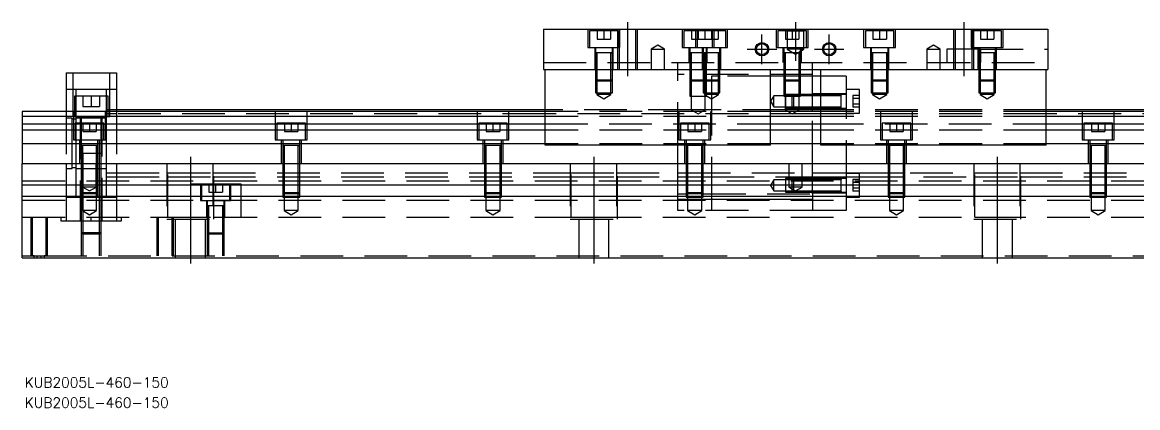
# Model space of a CAD drawing. Extents: x -20 to 681, y -277 to 102.
# Drawn here: x 0 to 331.8, y -277.4 to -162.8 of the extents above; entities that cross this region are included whole.
import ezdxf

# ---------------------------------------------------------------- set-up
doc = ezdxf.new("R2010")
doc.units = 0
doc.linetypes.add('CENTER', pattern=[50.8, 31.75, -6.35, 6.35, -6.35])
doc.linetypes.add('DASHED', pattern=[19.05, 12.7, -6.35])
doc.layers.get('0').update_dxf_attribs({"linetype": 'CONTINUOUS'})
doc.layers.add('CENTER', color=1, linetype='CENTER')
doc.styles.get("Standard").update_dxf_attribs({"font": 'txt.shx', "height": 3, "bigfont": 'bigfont.shx'})

# ---------------------------------------------------------------- blocks, each defined once
blk = doc.blocks.new('*U2')
at = {"color": 7, "linetype": 'CONTINUOUS'}
blk.add_text('KUB2005L-460-150', height=3, dxfattribs=at).set_placement((0.73, -277.39))
blk = doc.blocks.new('*U3')
at = {"color": 7, "linetype": 'CONTINUOUS'}
blk.add_text('KUB2005L-460-150', height=3, dxfattribs=at).set_placement((0.73, -271.38))

msp = doc.modelspace()

# ---------------------------------------------------------------- linework, layer by layer
at = {"color": 7, "linetype": 'CONTINUOUS'}
for p, q in [((155, -164.77), (155, -176.77)), ((155, -164.77), (305, -164.77)), ((305, -164.77), (305, -176.77)), ((13, -177.77), (13, -189.27)), ((13, -177.77), (28, -177.77)), ((28, -177.77), (28, -189.27)), ((155, -176.77), (305, -176.77)), ((155.5, -199.27), (155.5, -176.77)), ((222.5, -199.27), (222.5, -176.77)), ((235, -189.27), (235, -176.77)), ((237.5, -178.77), (235, -178.77)), ((237.5, -199.27), (237.5, -176.77)), ((304.5, -199.27), (304.5, -176.77)), ((155.5, -188.77), (28, -188.77)), ((403, -188.77), (304.5, -188.77)), ((155.5, -189.27), (0, -189.27)), ((0, -189.27), (0, -190.809608)), ((0, -190.809608), (0, -192.930392)), ((155.5, -190.809608), (0, -190.809608)), ((237.5, -189.27), (222.5, -189.27)), ((237.5, -190.809608), (222.5, -190.809608)), ((460, -189.27), (304.5, -189.27)), ((460, -190.809608), (304.5, -190.809608)), ((0, -192.930392), (155.5, -192.930392)), ((0, -192.930392), (0, -194.840532)), ((0, -194.840532), (0, -198.951934)), ((155.5, -194.840532), (0, -194.840532)), ((222.5, -192.930392), (237.5, -192.930392)), ((237.5, -194.840532), (222.5, -194.840532)), ((304.5, -192.930392), (460, -192.930392)), ((460, -194.840532), (304.5, -194.840532)), ((155.5, -198.951934), (0, -198.951934)), ((0, -198.951934), (0, -204.77)), ((237.5, -198.951934), (222.5, -198.951934)), ((460, -198.951934), (304.5, -198.951934)), ((17.9, -201.77), (17.499994, -201.77)), ((22.5, -201.77), (22.1, -201.77)), ((23.500006, -201.77), (22.5, -201.77)), ((222.5, -199.27), (155.5, -199.27)), ((304.5, -199.27), (237.5, -199.27)), ((0, -204.77), (460, -204.77)), ((0, -211.07), (0, -204.77)), ((0, -211.07), (460, -211.07)), ((0, -214.47), (0, -211.07)), ((243.6, -209.62), (243.6, -209.269994)), ((0, -232.77), (0, -214.47)), ((0, -214.47), (460, -214.47)), ((18, -214.47), (18, -214.77)), ((243.6, -213.270006), (243.6, -212.92)), ((0, -232.77), (460, -232.77))]:
    msp.add_line(p, q, dxfattribs=at)
at = {"color": 3, "linetype": 'DASHED'}
for p, q in [((168.25, -164.77), (168.25, -170.27)), ((177.25, -165.27), (168.75, -165.27)), ((168.75, -165.27), (168.75, -170.27)), ((171, -165.27), (171, -167.77)), ((173, -165.27), (173, -167.77)), ((175, -165.27), (175, -167.77)), ((177.000006, -164.77), (177.000006, -176.77)), ((177.25, -170.27), (177.25, -165.27)), ((177.5, -164.77), (177.5, -176.77)), ((177.75, -170.27), (177.75, -164.77)), ((182.5, -176.77), (182.5, -164.77)), ((182.999994, -176.77), (182.999994, -164.77)), ((196.25, -164.77), (196.25, -170.27)), ((200.75, -165.27), (196.75, -165.27)), ((196.75, -165.27), (196.75, -170.27)), ((199, -165.27), (199, -167.77)), ((200.25, -164.77), (200.25, -170.27)), ((209.25, -165.27), (200.75, -165.27)), ((200.75, -165.27), (200.75, -170.27)), ((201, -165.27), (201, -167.77)), ((203, -165.27), (203, -167.77)), ((205, -165.27), (205, -167.77)), ((205.25, -170.27), (205.25, -165.27)), ((205.75, -170.27), (205.75, -164.77)), ((207, -165.27), (207, -167.77)), ((209.25, -170.27), (209.25, -165.27)), ((209.75, -170.27), (209.75, -164.77)), ((224.25, -164.77), (224.25, -170.27)), ((233.25, -165.27), (224.75, -165.27)), ((224.75, -165.27), (224.75, -170.27)), ((227.5, -165.27), (227, -164.77)), ((227, -165.27), (227, -167.77)), ((227.5, -165.27), (227.5, -170.77)), ((227.5, -165.27), (232.5, -165.27)), ((229, -165.27), (229, -167.77)), ((231, -165.27), (231, -167.77)), ((232.5, -165.27), (233, -164.77)), ((232.5, -170.77), (232.5, -165.27)), ((233.25, -170.27), (233.25, -165.27)), ((233.75, -170.27), (233.75, -164.77)), ((250.25, -164.77), (250.25, -170.27)), ((259.25, -165.27), (250.75, -165.27)), ((250.75, -165.27), (250.75, -170.27)), ((253, -165.27), (253, -167.77)), ((255, -165.27), (255, -167.77)), ((257, -165.27), (257, -167.77)), ((259.25, -170.27), (259.25, -165.27)), ((259.75, -170.27), (259.75, -164.77)), ((277.000006, -164.77), (277.000006, -176.77)), ((277.5, -164.77), (277.5, -176.77)), ((282.25, -164.77), (282.25, -170.27)), ((282.5, -176.77), (282.5, -164.77)), ((291.25, -165.27), (282.75, -165.27)), ((282.75, -165.27), (282.75, -170.27)), ((282.999994, -176.77), (282.999994, -164.77)), ((285, -165.27), (285, -167.77)), ((287, -165.27), (287, -167.77)), ((289, -165.27), (289, -167.77)), ((291.25, -170.27), (291.25, -165.27)), ((291.75, -170.27), (291.75, -164.77)), ((171, -167.77), (173, -167.77)), ((173, -167.77), (175, -167.77)), ((199, -167.77), (201, -167.77)), ((201, -167.77), (203, -167.77)), ((203, -167.77), (205, -167.77)), ((205, -167.77), (207, -167.77)), ((227, -167.77), (229, -167.77)), ((229, -167.77), (231, -167.77)), ((253, -167.77), (255, -167.77)), ((255, -167.77), (257, -167.77)), ((285, -167.77), (287, -167.77)), ((287, -167.77), (289, -167.77)), ((168.25, -170.27), (177.75, -170.27)), ((170.25, -170.27), (170.25, -176.77)), ((170.5, -170.27), (170.5, -171.87)), ((170.5, -171.865), (170.5, -171.87)), ((170.5, -171.87), (170.757448, -171.87)), ((170.757468, -171.87), (170.5, -171.87)), ((170.5, -171.87), (170.5, -176.76998)), ((170.5, -171.87), (170.5, -171.875)), ((175.242552, -171.87), (170.757468, -171.87)), ((170.9, -171.87), (170.9, -176.76998)), ((175.1, -176.76998), (175.1, -171.87)), ((175.5, -171.87), (175.242552, -171.87)), ((175.242602, -171.87), (175.5, -171.87)), ((175.5, -171.87), (175.5, -170.27)), ((175.5, -171.87), (175.5, -171.865)), ((175.5, -176.76998), (175.5, -171.87)), ((175.5, -171.875), (175.5, -171.87)), ((175.75, -176.77), (175.75, -170.27)), ((189, -169.6153), (187, -170.77)), ((187, -170.77), (189, -170.77)), ((187, -170.77), (187, -176.77)), ((191, -170.77), (189, -169.6153)), ((189, -170.77), (191, -170.77)), ((191, -176.77), (191, -170.77)), ((196.25, -170.27), (200.25, -170.27)), ((198.25, -170.27), (198.25, -174.77)), ((198.5, -170.27), (198.5, -171.87)), ((198.5, -171.865), (198.5, -171.87)), ((198.5, -171.87), (198.757448, -171.87)), ((198.757468, -171.87), (198.5, -171.87)), ((198.5, -171.87), (198.5, -171.875)), ((198.5, -171.87), (198.5, -174.76998)), ((202.300194, -171.87), (198.757468, -171.87)), ((198.9, -171.87), (198.9, -174.76998)), ((200.25, -170.27), (209.75, -170.27)), ((202.25, -170.27), (202.25, -176.77)), ((202.5, -170.27), (202.5, -171.87)), ((202.5, -171.865), (202.5, -171.87)), ((202.757468, -171.87), (202.5, -171.87)), ((202.5, -171.87), (202.5, -171.875)), ((202.5, -171.87), (202.5, -176.76998)), ((207.242552, -171.87), (202.757468, -171.87)), ((202.9, -171.87), (202.9, -176.76998)), ((203.1, -174.76998), (203.1, -171.87)), ((203.5, -171.87), (203.5, -170.27)), ((203.5, -171.87), (203.5, -171.865)), ((203.5, -171.875), (203.5, -171.87)), ((203.5, -174.76998), (203.5, -171.87)), ((203.75, -174.77), (203.75, -170.27)), ((207.1, -176.76998), (207.1, -171.87)), ((207.5, -171.87), (207.242552, -171.87)), ((207.5, -171.87), (207.5, -170.27)), ((207.5, -171.87), (207.5, -171.865)), ((207.5, -171.875), (207.5, -171.87)), ((207.5, -176.76998), (207.5, -171.87)), ((207.75, -176.77), (207.75, -170.27)), ((224.25, -170.27), (233.75, -170.27)), ((226.25, -170.27), (226.25, -174.77)), ((226.5, -170.27), (226.5, -171.87)), ((226.5, -171.865), (226.5, -171.87)), ((226.757468, -171.87), (226.5, -171.87)), ((226.5, -171.87), (226.5, -171.875)), ((226.5, -171.87), (226.5, -174.76998)), ((231.242552, -171.87), (226.757468, -171.87)), ((226.9, -171.87), (226.9, -174.76998)), ((232.5, -170.77), (227.5, -170.77)), ((227.5, -170.77), (230, -172.213376)), ((230, -172.213376), (232.5, -170.77)), ((231.1, -174.76998), (231.1, -171.87)), ((231.5, -171.87), (231.242552, -171.87)), ((231.5, -171.87), (231.5, -170.27)), ((231.5, -171.87), (231.5, -171.865)), ((231.5, -171.875), (231.5, -171.87)), ((231.5, -174.76998), (231.5, -171.87)), ((231.75, -174.77), (231.75, -170.27)), ((250.25, -170.27), (259.75, -170.27)), ((252.25, -170.27), (252.25, -176.77)), ((252.5, -170.27), (252.5, -171.87)), ((252.5, -171.865), (252.5, -171.87)), ((252.5, -171.87), (252.757448, -171.87)), ((252.757468, -171.87), (252.5, -171.87)), ((252.5, -171.87), (252.5, -171.875)), ((252.5, -171.87), (252.5, -176.76998)), ((257.242552, -171.87), (252.757468, -171.87)), ((252.9, -171.87), (252.9, -176.76998)), ((257.1, -176.76998), (257.1, -171.87)), ((257.5, -171.87), (257.242552, -171.87)), ((257.242602, -171.87), (257.5, -171.87)), ((257.5, -171.87), (257.5, -170.27)), ((257.5, -171.87), (257.5, -171.865)), ((257.5, -171.875), (257.5, -171.87)), ((257.5, -176.76998), (257.5, -171.87)), ((257.75, -176.77), (257.75, -170.27)), ((271, -169.6153), (269, -170.77)), ((269, -170.77), (271, -170.77)), ((269, -170.77), (269, -176.77)), ((273, -170.77), (271, -169.6153)), ((271, -170.77), (273, -170.77)), ((273, -176.77), (273, -170.77)), ((275, -170.77), (275, -174.77)), ((285, -170.77), (275, -170.77)), ((282.25, -170.27), (291.75, -170.27)), ((284.25, -170.27), (284.25, -176.77)), ((284.5, -170.27), (284.5, -171.87)), ((284.5, -171.865), (284.5, -171.87)), ((284.5, -171.87), (284.757448, -171.87)), ((284.757468, -171.87), (284.5, -171.87)), ((284.5, -171.87), (284.5, -171.875)), ((284.5, -171.87), (284.5, -176.76998)), ((289.242552, -171.87), (284.757468, -171.87)), ((284.9, -171.87), (284.9, -176.76998)), ((285, -170.77), (305, -170.77)), ((285, -174.77), (285, -170.77)), ((285, -170.77), (285, -171.87)), ((285, -171.87), (285, -174.77)), ((289.1, -176.76998), (289.1, -171.87)), ((289.5, -171.87), (289.242552, -171.87)), ((289.242602, -171.87), (289.5, -171.87)), ((289.5, -171.87), (289.5, -170.27)), ((289.5, -171.87), (289.5, -171.865)), ((289.5, -171.875), (289.5, -171.87)), ((289.5, -176.76998), (289.5, -171.87)), ((289.75, -176.77), (289.75, -170.27)), ((155, -174.77), (305, -174.77)), ((195, -176.77), (195, -174.77)), ((198.5, -174.77), (198.5, -176.77)), ((198.500006, -174.77), (198.500006, -176.77)), ((198.9, -174.77), (198.9, -176.77)), ((203.1, -176.77), (203.1, -174.77)), ((203.499994, -176.77), (203.499994, -174.77)), ((203.5, -176.77), (203.5, -174.77)), ((226.5, -174.77), (226.5, -176.77)), ((226.500006, -174.77), (226.500006, -176.77)), ((226.9, -174.77), (226.9, -176.77)), ((231.1, -176.77), (231.1, -174.77)), ((231.499994, -176.77), (231.499994, -174.77)), ((231.5, -176.77), (231.5, -174.77)), ((235, -176.77), (235, -174.77)), ((15, -177.77), (15, -190.77)), ((26, -190.77), (26, -177.77)), ((170.5, -176.77), (170.5, -179.87)), ((170.500006, -176.77), (170.500006, -179.870006)), ((170.9, -176.77), (170.9, -180.27)), ((175.1, -180.27), (175.1, -176.77)), ((175.499994, -179.870006), (175.499994, -176.77)), ((175.5, -179.87), (175.5, -176.77)), ((195, -199.27), (195, -176.77)), ((235, -178.27), (195, -178.27)), ((198.5, -176.77), (198.5, -179.87)), ((198.500006, -176.77), (198.500006, -179.870006)), ((198.9, -176.77), (198.9, -180.27)), ((202.5, -176.77), (202.5, -179.87)), ((202.500006, -176.77), (202.500006, -179.870006)), ((202.9, -176.77), (202.9, -180.27)), ((203.1, -180.27), (203.1, -176.77)), ((203.499994, -179.870006), (203.499994, -176.77)), ((203.5, -179.87), (203.5, -176.77)), ((205, -178.77), (205, -180.27)), ((207.1, -178.77), (205, -178.77)), ((207.1, -180.27), (207.1, -176.77)), ((207.5, -178.77), (207.1, -178.77)), ((207.499994, -179.870006), (207.499994, -176.77)), ((207.5, -179.87), (207.5, -176.77)), ((222.5, -178.77), (207.5, -178.77)), ((226.5, -178.77), (222.5, -178.77)), ((226.5, -176.77), (226.5, -179.87)), ((226.9, -178.77), (226.5, -178.77)), ((226.500006, -176.77), (226.500006, -179.870006)), ((226.9, -176.77), (226.9, -180.27)), ((231.1, -178.77), (226.9, -178.77)), ((231.1, -180.27), (231.1, -176.77)), ((231.5, -178.77), (231.1, -178.77)), ((231.499994, -179.870006), (231.499994, -176.77)), ((231.5, -179.87), (231.5, -176.77)), ((235, -178.77), (231.5, -178.77)), ((245, -178.77), (237.5, -178.77)), ((245, -178.77), (245, -199.27)), ((252.5, -176.77), (252.5, -179.87)), ((252.500006, -176.77), (252.500006, -179.870006)), ((252.9, -176.77), (252.9, -180.27)), ((257.1, -180.27), (257.1, -176.77)), ((257.499994, -179.870006), (257.499994, -176.77)), ((257.5, -179.87), (257.5, -176.77)), ((284.5, -176.77), (284.5, -179.87)), ((284.500006, -176.77), (284.500006, -179.870006)), ((284.9, -176.77), (284.9, -180.27)), ((289.1, -180.27), (289.1, -176.77)), ((289.499994, -179.870006), (289.499994, -176.77)), ((289.5, -179.87), (289.5, -176.77)), ((170.5, -179.87), (175.5, -179.87)), ((170.5, -179.87), (170.9, -180.27)), ((170.500006, -179.87002), (170.500006, -183.77)), ((175.1, -180.27), (170.9, -180.27)), ((170.9, -180.27002), (170.9, -183.77)), ((175.1, -180.27), (175.5, -179.87)), ((175.1, -183.77), (175.1, -180.27002)), ((175.499994, -183.77), (175.499994, -179.87002)), ((198.5, -179.87), (202.5, -179.87)), ((198.5, -179.87), (198.9, -180.27)), ((198.500006, -179.87002), (198.500006, -184.77)), ((202.500006, -180.27), (198.9, -180.27)), ((198.9, -180.27002), (198.9, -184.77)), ((202.5, -179.87), (207.5, -179.87)), ((202.5, -179.87), (202.9, -180.27)), ((202.500006, -179.87002), (202.500006, -183.77)), ((202.9, -180.27), (202.500006, -180.27)), ((207.1, -180.27), (202.9, -180.27)), ((202.9, -180.27002), (202.9, -183.77)), ((203.1, -180.27), (203.5, -179.87)), ((203.1, -184.77), (203.1, -180.27002)), ((203.499994, -180.27), (203.499994, -179.87002)), ((203.499994, -183.77), (203.499994, -180.27)), ((205, -180.27), (205, -183.77)), ((207.1, -180.27), (207.5, -179.87)), ((207.1, -183.77), (207.1, -180.27002)), ((207.499994, -183.77), (207.499994, -179.87002)), ((226.5, -179.87), (231.5, -179.87)), ((226.5, -179.87), (226.9, -180.27)), ((226.500006, -179.87002), (226.500006, -184.77)), ((231.1, -180.27), (226.9, -180.27)), ((226.9, -180.27002), (226.9, -184.77)), ((231.1, -180.27), (231.5, -179.87)), ((231.1, -184.77), (231.1, -180.27002)), ((231.499994, -184.77), (231.499994, -179.87002)), ((252.5, -179.87), (257.5, -179.87)), ((252.5, -179.87), (252.9, -180.27)), ((252.500006, -179.87002), (252.500006, -183.77)), ((257.1, -180.27), (252.9, -180.27)), ((252.9, -180.27002), (252.9, -183.77)), ((257.1, -180.27), (257.5, -179.87)), ((257.1, -183.77), (257.1, -180.27002)), ((257.499994, -183.77), (257.499994, -179.87002)), ((284.5, -179.87), (289.5, -179.87)), ((284.5, -179.87), (284.9, -180.27)), ((284.500006, -179.87002), (284.500006, -183.77)), ((289.1, -180.27), (284.9, -180.27)), ((284.9, -180.27002), (284.9, -183.77)), ((289.1, -180.27), (289.5, -179.87)), ((289.1, -183.77), (289.1, -180.27002)), ((289.499994, -183.77), (289.499994, -179.87002)), ((16, -182.77), (13, -182.77)), ((25.5, -184.77), (15.5, -184.77)), ((15.5, -184.77), (15.5, -189.27)), ((16, -184.77), (16, -182.77)), ((25, -182.77), (16, -182.77)), ((16, -189.27), (16, -184.77)), ((18, -184.77), (18, -187.77)), ((20.5, -184.77), (20.5, -187.77)), ((23, -184.77), (23, -187.77)), ((25, -184.77), (25, -182.77)), ((28, -182.77), (25, -182.77)), ((25, -189.27), (25, -184.77)), ((25.5, -189.27), (25.5, -184.77)), ((170.500006, -183.77), (175.499994, -183.77)), ((170.9, -183.77), (170.9, -184.27)), ((175.1, -184.27), (170.9, -184.27)), ((170.9, -184.27), (173, -185.482436)), ((173, -185.482436), (175.1, -184.27)), ((175.1, -184.27), (175.1, -183.77)), ((198.500006, -184.77), (203.499994, -184.77)), ((198.9, -184.77), (198.9, -188.77)), ((202.500006, -183.77), (207.499994, -183.77)), ((202.9, -183.77), (202.9, -184.27)), ((207.1, -184.27), (202.9, -184.27)), ((202.9, -184.27), (205, -185.482436)), ((203.1, -188.77), (203.1, -184.77)), ((203.499994, -184.77), (203.499994, -183.77)), ((205, -183.77), (205, -214.47)), ((205, -185.482436), (207.1, -184.27)), ((207.1, -184.27), (207.1, -183.77)), ((223.5, -184.62), (222.547372, -186.27)), ((223.5, -187.92), (223.5, -184.62)), ((227, -184.62), (223.5, -184.62)), ((226.500006, -184.77), (231.499994, -184.77)), ((226.9, -184.77), (226.9, -188.77)), ((227, -184.270006), (227, -188.269994)), ((229.34998, -184.270006), (227, -184.270006)), ((228.99998, -184.62), (227, -184.62)), ((229.35, -184.27), (229, -184.62)), ((229, -187.92), (229, -184.62)), ((235, -184.62), (229, -184.62)), ((229.35, -184.27), (229.35, -188.27)), ((235, -184.27), (229.35, -184.27)), ((235, -184.270006), (229.35, -184.270006)), ((231.1, -188.77), (231.1, -184.77)), ((245, -184.02), (235, -184.02)), ((237.5, -184.27), (235.00002, -184.27)), ((237.5, -184.62), (235.00002, -184.62)), ((243.605, -184.27), (237.5, -184.27)), ((243.6, -184.62), (237.5, -184.62)), ((245, -184.27), (243.595, -184.27)), ((243.6, -184.27), (243.6, -184.486668)), ((243.6, -188.27), (243.6, -184.27)), ((249, -182.77), (245, -182.77)), ((247, -184.53795), (247, -185.403974)), ((249, -184.53795), (247, -184.53795)), ((249, -185.403974), (247, -185.403974)), ((247, -185.403974), (247, -187.136026)), ((249, -189.77), (249, -182.77)), ((252.500006, -183.77), (257.499994, -183.77)), ((252.9, -183.77), (252.9, -184.27)), ((257.1, -184.27), (252.9, -184.27)), ((252.9, -184.27), (255, -185.482436)), ((255, -185.482436), (257.1, -184.27)), ((257.1, -184.27), (257.1, -183.77)), ((284.500006, -183.77), (289.499994, -183.77)), ((284.9, -183.77), (284.9, -184.27)), ((289.1, -184.27), (284.9, -184.27)), ((284.9, -184.27), (287, -185.482436)), ((287, -185.482436), (289.1, -184.27)), ((289.1, -184.27), (289.1, -183.77)), ((18, -187.77), (20.5, -187.77)), ((20.5, -187.77), (23, -187.77)), ((25.5, -188.77), (25, -188.77)), ((28, -188.77), (25.5, -188.77)), ((198.9, -188.77), (155.5, -188.77)), ((203.1, -188.77), (198.9, -188.77)), ((198.9, -188.77), (201, -189.982436)), ((201, -189.982436), (203.1, -188.77)), ((204.99998, -188.77), (203.1, -188.77)), ((226.9, -188.77), (205, -188.77)), ((226.9, -188.770002), (205, -188.770006)), ((222.547372, -186.27), (223.5, -187.92)), ((223.5, -187.92), (227, -187.92)), ((231.1, -188.77), (226.9, -188.77)), ((226.9, -188.77), (229, -189.982436)), ((227, -187.92), (228.99998, -187.92)), ((227, -188.269994), (229.34998, -188.269994)), ((229, -187.92), (235, -187.92)), ((229, -187.92), (229.35, -188.27)), ((229, -189.982436), (231.1, -188.77)), ((229.35, -188.269994), (235, -188.269994)), ((229.35, -188.27), (235, -188.27)), ((235, -188.77), (231.1, -188.77)), ((235, -188.770006), (231.1, -188.770002)), ((235, -188.52), (245, -188.52)), ((237.5, -188.77), (235, -188.77)), ((237.5, -188.770006), (235, -188.770006)), ((235.00002, -187.92), (237.5, -187.92)), ((235.00002, -188.27), (237.5, -188.27)), ((237.5, -187.92), (243.6, -187.92)), ((237.5, -188.27), (243.605, -188.27)), ((245, -188.77), (237.5, -188.77)), ((245, -188.770006), (237.5, -188.770006)), ((243.595, -188.27), (245, -188.27)), ((304.5, -188.77), (245.00002, -188.77)), ((247, -187.136026), (247, -188.00205)), ((249, -187.136026), (247, -187.136026)), ((249, -188.00205), (247, -188.00205)), ((13, -189.27), (13, -204.77)), ((14.85, -191.27), (13, -191.27)), ((14.85, -198.77), (14.85, -191.27)), ((16, -191.62), (14.85, -191.62)), ((15, -190.77), (26, -190.77)), ((15.25, -189.27), (15.25, -197.77)), ((15.5, -189.27), (15.5, -190.77)), ((16, -190.809608), (16, -189.27)), ((16, -192.77), (16, -190.809608)), ((17.5, -191.27), (16, -191.27)), ((17.25, -190.77), (17.25, -221.77)), ((17.5, -190.77), (17.5, -192.77)), ((23.5, -191.27), (17.5, -191.27)), ((23.5, -192.77), (23.5, -190.77)), ((25, -191.27), (23.5, -191.27)), ((23.75, -221.77), (23.75, -190.77)), ((24.75, -197.77), (24.75, -189.27)), ((25, -190.809608), (25, -189.27)), ((25.5, -190.02), (25, -190.02)), ((25, -198.77), (25, -190.809608)), ((25.5, -190.77), (25.5, -189.27)), ((28, -190.02), (25.5, -190.02)), ((28, -189.27), (28, -204.77)), ((155.5, -190.02), (28, -190.02)), ((75.25, -189.27), (75.25, -197.77)), ((84.75, -197.77), (84.75, -189.27)), ((135.25, -189.27), (135.25, -197.77)), ((144.75, -197.77), (144.75, -189.27)), ((222.5, -189.27), (155.5, -189.27)), ((235, -190.02), (155.5, -190.02)), ((222.5, -190.809608), (155.5, -190.809608)), ((195.25, -189.27), (195.25, -197.77)), ((204.75, -197.77), (204.75, -189.27)), ((235, -204.77), (235, -189.27)), ((237.5, -190.02), (235, -190.02)), ((304.5, -189.27), (237.5, -189.27)), ((304.5, -190.02), (237.5, -190.02)), ((304.5, -190.809608), (237.5, -190.809608)), ((245, -189.77), (249, -189.77)), ((255.25, -189.27), (255.25, -197.77)), ((264.75, -197.77), (264.75, -189.27)), ((403, -190.02), (304.5, -190.02)), ((315.25, -189.27), (315.25, -197.77)), ((324.75, -197.77), (324.75, -189.27)), ((24.25, -192.77), (15.75, -192.77)), ((15.75, -192.77), (15.75, -197.77)), ((16, -197.77), (16, -192.77)), ((17.5, -192.77), (17.5, -197.77)), ((18, -192.77), (18, -195.27)), ((18, -195.27), (20, -195.27)), ((20, -192.77), (20, -195.27)), ((20, -195.27), (22, -195.27)), ((22, -192.77), (22, -195.27)), ((23.5, -197.77), (23.5, -192.77)), ((24.25, -197.77), (24.25, -192.77)), ((84.25, -192.77), (75.75, -192.77)), ((75.75, -192.77), (75.75, -197.77)), ((78, -192.77), (78, -195.27)), ((78, -195.27), (80, -195.27)), ((80, -192.77), (80, -195.27)), ((80, -195.27), (82, -195.27)), ((82, -192.77), (82, -195.27)), ((84.25, -197.77), (84.25, -192.77)), ((144.25, -192.77), (135.75, -192.77)), ((135.75, -192.77), (135.75, -197.77)), ((138, -192.77), (138, -195.27)), ((138, -195.27), (140, -195.27)), ((140, -192.77), (140, -195.27)), ((140, -195.27), (142, -195.27)), ((142, -192.77), (142, -195.27)), ((144.25, -197.77), (144.25, -192.77)), ((155.5, -192.930392), (222.5, -192.930392)), ((222.5, -194.840532), (155.5, -194.840532)), ((204.25, -192.77), (195.75, -192.77)), ((195.75, -192.77), (195.75, -197.77)), ((198, -192.77), (198, -195.27)), ((198, -195.27), (200, -195.27)), ((200, -192.77), (200, -195.27)), ((200, -195.27), (202, -195.27)), ((202, -192.77), (202, -195.27)), ((204.25, -197.77), (204.25, -192.77)), ((237.5, -192.930392), (304.5, -192.930392)), ((304.5, -194.840532), (237.5, -194.840532)), ((264.25, -192.77), (255.75, -192.77)), ((255.75, -192.77), (255.75, -197.77)), ((258, -192.77), (258, -195.27)), ((258, -195.27), (260, -195.27)), ((260, -192.77), (260, -195.27)), ((260, -195.27), (262, -195.27)), ((262, -192.77), (262, -195.27)), ((264.25, -197.77), (264.25, -192.77)), ((324.25, -192.77), (315.75, -192.77)), ((315.75, -192.77), (315.75, -197.77)), ((318, -192.77), (318, -195.27)), ((318, -195.27), (320, -195.27)), ((320, -192.77), (320, -195.27)), ((320, -195.27), (322, -195.27)), ((322, -192.77), (322, -195.27)), ((324.25, -197.77), (324.25, -192.77)), ((14.85, -204.77), (14.85, -198.77)), ((15.25, -197.77), (24.75, -197.77)), ((16, -198.77), (16, -197.77)), ((16, -204.77), (16, -198.77)), ((17, -197.77), (17, -204.77)), ((17.5, -197.77), (17.5, -199.37)), ((22.5, -199.37), (22.5, -197.77)), ((23, -204.77), (23, -197.77)), ((23.5, -201.77), (23.5, -197.77)), ((25, -204.77), (25, -198.77)), ((75.25, -197.77), (84.75, -197.77)), ((77, -197.77), (77, -204.77)), ((77.5, -197.77), (77.5, -199.37)), ((82.5, -199.37), (82.5, -197.77)), ((83, -204.77), (83, -197.77)), ((135.25, -197.77), (144.75, -197.77)), ((137, -197.77), (137, -204.77)), ((137.5, -197.77), (137.5, -199.37)), ((142.5, -199.37), (142.5, -197.77)), ((143, -204.77), (143, -197.77)), ((222.5, -198.951934), (155.5, -198.951934)), ((195.25, -197.77), (204.75, -197.77)), ((197, -197.77), (197, -204.77)), ((197.5, -197.77), (197.5, -199.37)), ((202.5, -199.37), (202.5, -197.77)), ((203, -204.77), (203, -197.77)), ((304.5, -198.951934), (237.5, -198.951934)), ((255.25, -197.77), (264.75, -197.77)), ((257, -197.77), (257, -204.77)), ((257.5, -197.77), (257.5, -199.37)), ((262.5, -199.37), (262.5, -197.77)), ((263, -204.77), (263, -197.77)), ((315.25, -197.77), (324.75, -197.77)), ((317, -197.77), (317, -204.77)), ((317.5, -197.77), (317.5, -199.37)), ((322.5, -199.37), (322.5, -197.77)), ((323, -204.77), (323, -197.77)), ((17.5, -199.365), (17.5, -199.37)), ((17.757468, -199.37), (17.5, -199.37)), ((17.5, -199.37), (17.5, -199.375)), ((17.5, -199.37), (17.5, -204.76998)), ((17.849602, -201.77), (17.5, -201.77)), ((22.242552, -199.37), (17.757468, -199.37)), ((17.899998, -201.77), (17.849602, -201.77)), ((22.10048, -201.77), (17.899998, -201.77)), ((17.9, -199.37), (17.9, -204.76998)), ((18, -201.77), (18, -204.76998)), ((22.1, -204.76998), (22.1, -199.37)), ((22.500272, -201.77), (22.10048, -201.77)), ((22.5, -199.37), (22.242552, -199.37)), ((22.5, -199.37), (22.5, -199.365)), ((22.5, -199.375), (22.5, -199.37)), ((22.5, -204.76998), (22.5, -199.37)), ((23.15035, -201.77), (22.500272, -201.77)), ((23.5, -201.77), (23.15035, -201.77)), ((23.5, -201.77), (23.5, -201.765)), ((23.5, -204.77), (23.5, -201.77)), ((23.5, -201.775), (23.5, -201.77)), ((77.5, -199.365), (77.5, -199.37)), ((77.5, -199.37), (77.757448, -199.37)), ((77.757468, -199.37), (77.5, -199.37)), ((77.5, -199.37), (77.5, -199.375)), ((77.5, -199.37), (77.5, -204.76998)), ((82.242552, -199.37), (77.757468, -199.37)), ((77.9, -199.37), (77.9, -204.76998)), ((82.1, -204.76998), (82.1, -199.37)), ((82.5, -199.37), (82.242552, -199.37)), ((82.242602, -199.37), (82.5, -199.37)), ((82.5, -199.37), (82.5, -199.365)), ((82.5, -199.375), (82.5, -199.37)), ((82.5, -204.76998), (82.5, -199.37)), ((137.5, -199.365), (137.5, -199.37)), ((137.5, -199.37), (137.757448, -199.37)), ((137.757468, -199.37), (137.5, -199.37)), ((137.5, -199.37), (137.5, -199.375)), ((137.5, -199.37), (137.5, -204.76998)), ((142.242552, -199.37), (137.757468, -199.37)), ((137.9, -199.37), (137.9, -204.76998)), ((142.1, -204.76998), (142.1, -199.37)), ((142.5, -199.37), (142.242552, -199.37)), ((142.242602, -199.37), (142.5, -199.37)), ((142.5, -199.37), (142.5, -199.365)), ((142.5, -199.375), (142.5, -199.37)), ((142.5, -204.76998), (142.5, -199.37)), ((195, -204.77), (195, -199.27)), ((197.5, -199.365), (197.5, -199.37)), ((197.5, -199.37), (197.757448, -199.37)), ((197.757468, -199.37), (197.5, -199.37)), ((197.5, -199.37), (197.5, -199.375)), ((197.5, -199.37), (197.5, -204.76998)), ((202.242552, -199.37), (197.757468, -199.37)), ((197.9, -199.37), (197.9, -204.76998)), ((202.1, -204.76998), (202.1, -199.37)), ((202.5, -199.37), (202.242552, -199.37)), ((202.242602, -199.37), (202.5, -199.37)), ((202.5, -199.37), (202.5, -199.365)), ((202.5, -199.375), (202.5, -199.37)), ((202.5, -204.76998), (202.5, -199.37)), ((245, -199.27), (245, -204.77)), ((257.5, -199.365), (257.5, -199.37)), ((257.5, -199.37), (257.757448, -199.37)), ((257.757468, -199.37), (257.5, -199.37)), ((257.5, -199.37), (257.5, -199.375)), ((257.5, -199.37), (257.5, -204.76998)), ((262.242552, -199.37), (257.757468, -199.37)), ((257.9, -199.37), (257.9, -204.76998)), ((262.1, -204.76998), (262.1, -199.37)), ((262.5, -199.37), (262.242552, -199.37)), ((262.242602, -199.37), (262.5, -199.37)), ((262.5, -199.37), (262.5, -199.365)), ((262.5, -199.375), (262.5, -199.37)), ((262.5, -204.76998), (262.5, -199.37)), ((317.5, -199.365), (317.5, -199.37)), ((317.5, -199.37), (317.757448, -199.37)), ((317.757468, -199.37), (317.5, -199.37)), ((317.5, -199.37), (317.5, -199.375)), ((317.5, -199.37), (317.5, -204.76998)), ((322.242552, -199.37), (317.757468, -199.37)), ((317.9, -199.37), (317.9, -204.76998)), ((322.1, -204.76998), (322.1, -199.37)), ((322.5, -199.37), (322.242552, -199.37)), ((322.242602, -199.37), (322.5, -199.37)), ((322.5, -199.37), (322.5, -199.365)), ((322.5, -199.375), (322.5, -199.37)), ((322.5, -204.76998), (322.5, -199.37)), ((13, -204.77), (13, -211.07)), ((14.85, -206.27), (14.85, -204.77)), ((16, -211.07), (16, -204.77)), ((17.5, -204.77), (17.5, -211.07)), ((17.500006, -204.77), (17.500006, -211.07)), ((17.9, -204.77), (17.9, -211.07)), ((18, -204.77), (18, -211.77)), ((22, -211.77), (22, -204.77)), ((22.1, -211.07), (22.1, -204.77)), ((22.499994, -211.07), (22.499994, -204.77)), ((22.5, -211.07), (22.5, -204.77)), ((23, -211.07), (23, -204.77002)), ((23.5, -211.07), (23.5, -204.77)), ((25, -211.07), (25, -204.77)), ((28, -204.77), (28, -211.07)), ((43, -204.77), (43, -221.27)), ((43.291796, -220.77), (43.291796, -204.77)), ((56.708204, -204.77), (56.708204, -220.77)), ((57, -221.27), (57, -204.77)), ((77.5, -204.77), (77.5, -211.07)), ((77.500006, -204.77), (77.500006, -211.07)), ((77.9, -204.77), (77.9, -211.07)), ((82.1, -211.07), (82.1, -204.77)), ((82.499994, -211.07), (82.499994, -204.77)), ((82.5, -211.07), (82.5, -204.77)), ((137.5, -204.77), (137.5, -211.07)), ((137.500006, -204.77), (137.500006, -211.07)), ((137.9, -204.77), (137.9, -211.07)), ((142.1, -211.07), (142.1, -204.77)), ((142.499994, -211.07), (142.499994, -204.77)), ((142.5, -211.07), (142.5, -204.77)), ((163, -204.77), (163, -221.27)), ((163.291796, -220.77), (163.291796, -204.77)), ((176.708204, -204.77), (176.708204, -220.77)), ((177, -221.27), (177, -204.77)), ((195, -211.07), (195, -204.77)), ((197.5, -204.77), (197.5, -211.07)), ((197.500006, -204.77), (197.500006, -211.07)), ((197.9, -204.77), (197.9, -211.07)), ((202.1, -211.07), (202.1, -204.77)), ((202.499994, -211.07), (202.499994, -204.77)), ((202.5, -211.07), (202.5, -204.77)), ((228, -204.77), (228, -211.77)), ((232, -211.77), (232, -204.77)), ((235, -211.07), (235, -204.77)), ((245, -204.77), (245, -211.07)), ((257.5, -204.77), (257.5, -211.07)), ((257.500006, -204.77), (257.500006, -211.07)), ((257.9, -204.77), (257.9, -211.07)), ((262.1, -211.07), (262.1, -204.77)), ((262.499994, -211.07), (262.499994, -204.77)), ((262.5, -211.07), (262.5, -204.77)), ((283, -204.77), (283, -221.27)), ((283.291796, -220.77), (283.291796, -204.77)), ((296.708204, -204.77), (296.708204, -220.77)), ((297, -221.27), (297, -204.77)), ((317.5, -204.77), (317.5, -211.07)), ((317.500006, -204.77), (317.500006, -211.07)), ((317.9, -204.77), (317.9, -211.07)), ((322.1, -211.07), (322.1, -204.77)), ((322.499994, -211.07), (322.499994, -204.77)), ((322.5, -211.07), (322.5, -204.77)), ((13, -206.27), (14.85, -206.27)), ((14.85, -205.92), (16, -205.92)), ((16, -206.27), (17.5, -206.27)), ((17.5, -206.27), (17.9, -206.27)), ((17.9, -206.27), (18, -206.27)), ((18, -206.27), (22.1, -206.27)), ((22.1, -206.27), (22.5, -206.27)), ((22.5, -206.27), (23, -206.27)), ((23, -206.27), (23.5, -206.27)), ((23.5, -206.27), (25, -206.27)), ((25, -207.52), (28, -207.52)), ((25, -208.77), (28, -208.77)), ((28, -207.52), (43.291796, -207.52)), ((28, -208.77), (43.291796, -208.77)), ((43.291796, -207.52), (56.708204, -207.52)), ((43.291796, -208.77), (56.708204, -208.77)), ((56.708204, -207.52), (163.291796, -207.52)), ((56.708204, -208.77), (163.291796, -208.77)), ((77.5, -207.52), (77.9, -207.52)), ((77.5, -208.77), (77.9, -208.77)), ((77.9, -207.52), (82.1, -207.52)), ((77.9, -208.77), (82.1, -208.77)), ((82.1, -207.52), (82.5, -207.52)), ((82.1, -208.77), (82.5, -208.77)), ((137.5, -207.52), (137.9, -207.52)), ((137.5, -208.77), (137.9, -208.77)), ((137.9, -207.52), (142.1, -207.52)), ((137.9, -208.77), (142.1, -208.77)), ((142.1, -207.52), (142.5, -207.52)), ((142.1, -208.77), (142.5, -208.77)), ((163.291796, -207.52), (176.708204, -207.52)), ((163.291796, -208.77), (176.708204, -208.77)), ((176.708204, -207.52), (195, -207.52)), ((176.708204, -208.77), (195, -208.77)), ((195, -207.52), (197.5, -207.52)), ((195, -208.77), (197.5, -208.77)), ((197.5, -207.52), (197.9, -207.52)), ((197.5, -207.52), (197.9, -207.52)), ((197.5, -208.77), (197.9, -208.77)), ((197.5, -208.77), (197.9, -208.77)), ((197.9, -207.52), (235, -207.52)), ((197.9, -207.52), (202.1, -207.52)), ((197.9, -208.77), (204.99998, -208.77)), ((197.9, -208.77), (202.1, -208.77)), ((202.1, -207.52), (202.5, -207.52)), ((202.1, -208.77), (202.5, -208.77)), ((205, -208.769994), (235, -208.769994)), ((205, -208.77), (235, -208.77)), ((235, -207.52), (245, -207.52)), ((235, -208.769994), (245, -208.769994)), ((235, -208.77), (245, -208.77)), ((245, -207.52), (283.291796, -207.52)), ((249, -207.77), (245, -207.77)), ((245.00002, -208.77), (249, -208.77)), ((249, -211.07), (249, -207.77)), ((249, -208.77), (283.291796, -208.77)), ((257.5, -207.52), (257.9, -207.52)), ((257.5, -208.77), (257.9, -208.77)), ((257.9, -207.52), (262.1, -207.52)), ((257.9, -208.77), (262.1, -208.77)), ((262.1, -207.52), (262.5, -207.52)), ((262.1, -208.77), (262.5, -208.77)), ((283.291796, -207.52), (296.708204, -207.52)), ((283.291796, -208.77), (296.708204, -208.77)), ((296.708204, -207.52), (377.5, -207.52)), ((296.708204, -208.77), (377.5, -208.77)), ((317.5, -207.52), (317.9, -207.52)), ((317.5, -208.77), (317.9, -208.77)), ((317.9, -207.52), (322.1, -207.52)), ((317.9, -208.77), (322.1, -208.77)), ((322.1, -207.52), (322.5, -207.52)), ((322.1, -208.77), (322.5, -208.77)), ((0, -209.92), (460, -209.92)), ((13, -211.07), (13, -214.47)), ((16, -214.47), (16, -211.07)), ((17.5, -211.07), (17.5, -213.37)), ((17.500006, -211.07), (17.500006, -213.370006)), ((17.9, -211.07), (17.9, -213.77)), ((22, -211.77), (18, -211.77)), ((18, -211.77), (20, -212.9247)), ((18, -211.77002), (18, -213.77)), ((20, -212.9247), (22, -211.77)), ((22.1, -213.77), (22.1, -211.07)), ((22.499994, -213.370006), (22.499994, -211.07)), ((22.5, -213.37), (22.5, -211.07)), ((23, -214.47), (23, -211.07)), ((23.5, -214.47), (23.5, -211.07)), ((25, -214.47), (25, -211.07)), ((28, -211.07), (28, -214.47)), ((50, -210.77), (50, -211.07)), ((50, -210.77), (56.708204, -210.77)), ((50, -211.07), (50, -214.47)), ((53, -210.77), (53, -215.77)), ((53.25, -210.77), (53.25, -211.07)), ((53.25, -211.07), (53.25, -214.47)), ((55.5, -210.77), (55.5, -213.27)), ((56.708204, -210.77), (65, -210.77)), ((57.5, -210.77), (57.5, -213.27)), ((59.5, -210.77), (59.5, -213.27)), ((61.75, -211.07), (61.75, -210.77)), ((61.75, -214.47), (61.75, -211.07)), ((62, -215.77), (62, -210.77)), ((65, -210.77), (65, -211.07)), ((65, -211.07), (65, -214.47)), ((77.5, -211.07), (77.5, -213.37)), ((77.500006, -211.07), (77.500006, -213.370006)), ((77.9, -211.07), (77.9, -213.77)), ((82.1, -213.77), (82.1, -211.07)), ((82.499994, -213.370006), (82.499994, -211.07)), ((82.5, -213.37), (82.5, -211.07)), ((137.5, -211.07), (137.5, -213.37)), ((137.500006, -211.07), (137.500006, -213.370006)), ((137.9, -211.07), (137.9, -213.77)), ((142.1, -213.77), (142.1, -211.07)), ((142.499994, -213.370006), (142.499994, -211.07)), ((142.5, -213.37), (142.5, -211.07)), ((195, -213.77), (195, -211.07)), ((197.5, -211.07), (197.5, -213.37)), ((197.500006, -211.07), (197.500006, -213.370006)), ((197.9, -211.07), (197.9, -213.77)), ((202.1, -213.77), (202.1, -211.07)), ((202.499994, -213.370006), (202.499994, -211.07)), ((202.5, -213.37), (202.5, -211.07)), ((223.5, -209.62), (222.547372, -211.27)), ((222.547372, -211.27), (223.5, -212.92)), ((223.5, -212.92), (223.5, -209.62)), ((227, -209.62), (223.5, -209.62)), ((227, -209.270006), (227, -213.269994)), ((229.34998, -209.270006), (227, -209.270006)), ((228.99998, -209.62), (227, -209.62)), ((232, -211.77), (228, -211.77)), ((228, -211.77), (230, -212.9247)), ((229.35, -209.27), (229, -209.62)), ((229, -212.92), (229, -209.62)), ((235, -209.62), (229, -209.62)), ((229.35, -209.27), (229.35, -213.27)), ((235, -209.27), (229.35, -209.27)), ((235, -209.270006), (229.35, -209.270006)), ((230, -212.9247), (232, -211.77)), ((245, -209.02), (235, -209.02)), ((235, -213.77), (235, -211.07)), ((243.605, -209.27), (235.00002, -209.27)), ((243.6, -209.62), (235.00002, -209.62)), ((245, -209.27), (243.595, -209.27)), ((243.6, -209.27), (243.6, -209.486668)), ((243.6, -209.486708), (243.6, -209.27)), ((243.6, -209.27), (243.6, -209.486668)), ((243.6, -209.486708), (243.6, -209.27)), ((243.6, -211.06999), (243.6, -209.486708)), ((243.6, -213.053332), (243.6, -211.06999)), ((245, -211.07), (245, -214.47)), ((247, -209.53795), (247, -210.403974)), ((249, -209.53795), (247, -209.53795)), ((249, -210.403974), (247, -210.403974)), ((247, -210.403974), (247, -212.136026)), ((249, -212.136026), (247, -212.136026)), ((247, -212.136026), (247, -213.00205)), ((249, -214.47), (249, -211.07)), ((257.5, -211.07), (257.5, -213.37)), ((257.500006, -211.07), (257.500006, -213.370006)), ((257.9, -211.07), (257.9, -213.77)), ((262.1, -213.77), (262.1, -211.07)), ((262.499994, -213.370006), (262.499994, -211.07)), ((262.5, -213.37), (262.5, -211.07)), ((317.5, -211.07), (317.5, -213.37)), ((317.500006, -211.07), (317.500006, -213.370006)), ((317.9, -211.07), (317.9, -213.77)), ((322.1, -213.77), (322.1, -211.07)), ((322.499994, -213.370006), (322.499994, -211.07)), ((322.5, -213.37), (322.5, -211.07)), ((0, -215.62), (460, -215.62)), ((13, -214.47), (13, -221.77)), ((13, -214.77), (16, -214.77)), ((16, -214.77), (16, -214.47)), ((16, -214.77), (17.500006, -214.77)), ((17.5, -213.37), (22.5, -213.37)), ((17.5, -213.37), (17.9, -213.77)), ((17.5, -214.77002), (17.5, -221.76998)), ((17.500006, -213.37002), (17.500006, -214.47)), ((17.500006, -214.47), (17.500006, -214.77)), ((17.500006, -214.77), (22.499994, -214.77)), ((22.1, -213.77), (17.9, -213.77)), ((17.9, -213.77002), (17.9, -214.77)), ((17.9, -214.77), (17.9, -218.77)), ((18, -213.77), (18, -214.47)), ((18, -214.77), (18, -221.76998)), ((22.1, -213.77), (22.5, -213.37)), ((22.1, -214.77), (22.1, -213.77002)), ((22.1, -218.77), (22.1, -214.77)), ((22.499994, -214.47), (22.499994, -213.37002)), ((22.499994, -214.77), (22.499994, -214.47)), ((22.499994, -214.77), (23, -214.77)), ((23, -221.76998), (23, -214.47)), ((23, -214.77), (23.5, -214.77)), ((23.5, -221.76998), (23.5, -214.47)), ((23.5, -214.77), (25, -214.77)), ((25, -214.77), (25, -214.47)), ((25, -214.77), (28, -214.77)), ((28, -214.47), (28, -221.77)), ((50, -214.47), (50, -220.77)), ((53.25, -214.47), (53.25, -215.77)), ((55.5, -213.27), (57.5, -213.27)), ((57.5, -213.27), (59.5, -213.27)), ((61.75, -215.77), (61.75, -214.47)), ((65, -214.47), (65, -220.77)), ((77.5, -213.37), (82.5, -213.37)), ((77.5, -213.37), (77.9, -213.77)), ((77.500006, -213.37002), (77.500006, -214.47)), ((77.500006, -214.47), (77.500006, -214.77)), ((77.500006, -214.77), (82.499994, -214.77)), ((82.1, -213.77), (77.9, -213.77)), ((77.9, -213.77002), (77.9, -214.77)), ((77.9, -214.77), (77.9, -218.77)), ((82.1, -213.77), (82.5, -213.37)), ((82.1, -214.77), (82.1, -213.77002)), ((82.1, -218.77), (82.1, -214.77)), ((82.499994, -214.47), (82.499994, -213.37002)), ((82.499994, -214.77), (82.499994, -214.47)), ((137.5, -213.37), (142.5, -213.37)), ((137.5, -213.37), (137.9, -213.77)), ((137.500006, -213.37002), (137.500006, -214.47)), ((137.500006, -214.47), (137.500006, -214.77)), ((137.500006, -214.77), (142.499994, -214.77)), ((142.1, -213.77), (137.9, -213.77)), ((137.9, -213.77002), (137.9, -214.77)), ((137.9, -214.77), (137.9, -218.77)), ((142.1, -213.77), (142.5, -213.37)), ((142.1, -214.77), (142.1, -213.77002)), ((142.1, -218.77), (142.1, -214.77)), ((142.499994, -214.47), (142.499994, -213.37002)), ((142.499994, -214.77), (142.499994, -214.47)), ((195, -213.77), (197.500006, -213.77)), ((195, -214.47), (195, -213.77)), ((195, -218.77), (195, -214.47)), ((195, -215.39077), (235, -215.39077)), ((195, -215.39077), (205, -215.39077)), ((197.5, -213.37), (202.5, -213.37)), ((197.5, -213.37), (197.9, -213.77)), ((197.500006, -213.37002), (197.500006, -214.47)), ((197.500006, -213.77), (197.9, -213.77)), ((197.500006, -214.47), (197.500006, -214.77)), ((197.500006, -214.77), (202.499994, -214.77)), ((202.1, -213.77), (197.9, -213.77)), ((202.1, -213.77), (197.9, -213.77)), ((197.9, -213.77002), (197.9, -214.77)), ((197.9, -214.77), (197.9, -218.77)), ((202.1, -213.77), (202.5, -213.37)), ((202.1, -214.77), (202.1, -213.77002)), ((202.1, -218.77), (202.1, -214.77)), ((202.499994, -214.47), (202.499994, -213.37002)), ((202.499994, -213.77), (235, -213.77)), ((202.499994, -214.77), (202.499994, -214.47)), ((205, -214.47), (205, -218.77)), ((205, -215.39077), (235, -215.39077)), ((223.5, -212.92), (227, -212.92)), ((227, -212.92), (228.99998, -212.92)), ((227, -213.269994), (229.34998, -213.269994)), ((229, -212.92), (235, -212.92)), ((229, -212.92), (229.35, -213.27)), ((229.35, -213.269994), (235, -213.269994)), ((229.35, -213.27), (235, -213.27)), ((235, -213.52), (245, -213.52)), ((235, -213.77), (235, -214.47)), ((235, -214.47), (235, -218.77)), ((235.00002, -212.92), (243.6, -212.92)), ((235.00002, -213.27), (243.6, -213.27)), ((243.595, -213.27), (243.6, -213.27)), ((243.6, -213.053292), (243.6, -213.27)), ((243.6, -213.27), (243.6, -213.053332)), ((243.6, -213.27), (243.605, -213.27)), ((243.6, -213.27), (245, -213.27)), ((245, -214.47), (245, -218.77)), ((245, -214.77), (249, -214.77)), ((249, -213.00205), (247, -213.00205)), ((249, -214.77), (249, -214.47)), ((257.5, -213.37), (262.5, -213.37)), ((257.5, -213.37), (257.9, -213.77)), ((257.500006, -213.37002), (257.500006, -214.47)), ((257.500006, -214.47), (257.500006, -214.77)), ((257.500006, -214.77), (262.499994, -214.77)), ((262.1, -213.77), (257.9, -213.77)), ((257.9, -213.77002), (257.9, -214.77)), ((257.9, -214.77), (257.9, -218.77)), ((262.1, -213.77), (262.5, -213.37)), ((262.1, -214.77), (262.1, -213.77002)), ((262.1, -218.77), (262.1, -214.77)), ((262.499994, -214.47), (262.499994, -213.37002)), ((262.499994, -214.77), (262.499994, -214.47)), ((317.5, -213.37), (322.5, -213.37)), ((317.5, -213.37), (317.9, -213.77)), ((317.500006, -213.37002), (317.500006, -214.47)), ((317.500006, -214.47), (317.500006, -214.77)), ((317.500006, -214.77), (322.499994, -214.77)), ((322.1, -213.77), (317.9, -213.77)), ((317.9, -213.77002), (317.9, -214.77)), ((317.9, -214.77), (317.9, -218.77)), ((322.1, -213.77), (322.5, -213.37)), ((322.1, -214.77), (322.1, -213.77002)), ((322.1, -218.77), (322.1, -214.77)), ((322.499994, -214.47), (322.499994, -213.37002)), ((322.499994, -214.77), (322.499994, -214.47)), ((22.1, -218.77), (17.9, -218.77)), ((17.9, -218.77), (20, -219.982436)), ((20, -219.982436), (22.1, -218.77)), ((53, -215.77), (62, -215.77)), ((54.75, -215.77), (54.75, -220.77)), ((55, -215.77), (55, -217.37)), ((55, -217.365), (55, -217.37)), ((55.257468, -217.37), (55, -217.37)), ((55, -217.37), (55, -220.76998)), ((55, -217.37), (55, -217.375)), ((56.70803, -217.37), (55.257468, -217.37)), ((55.4, -217.37), (55.4, -220.76998)), ((59.742552, -217.37), (56.70803, -217.37)), ((59.6, -220.76998), (59.6, -217.37)), ((60, -217.37), (59.742552, -217.37)), ((60, -217.37), (60, -215.77)), ((60, -217.37), (60, -217.365)), ((60, -220.76998), (60, -217.37)), ((60, -217.375), (60, -217.37)), ((60.25, -220.77), (60.25, -215.77)), ((82.1, -218.77), (77.9, -218.77)), ((77.9, -218.77), (80, -219.982436)), ((80, -219.982436), (82.1, -218.77)), ((142.1, -218.77), (137.9, -218.77)), ((137.9, -218.77), (140, -219.982436)), ((140, -219.982436), (142.1, -218.77)), ((235, -218.77), (195, -218.77)), ((202.1, -218.77), (197.9, -218.77)), ((197.9, -218.77), (200, -219.982436)), ((200, -219.982436), (202.1, -218.77)), ((245, -218.77), (235, -218.77)), ((262.1, -218.77), (257.9, -218.77)), ((257.9, -218.77), (260, -219.982436)), ((260, -219.982436), (262.1, -218.77)), ((322.1, -218.77), (317.9, -218.77)), ((317.9, -218.77), (320, -219.982436)), ((320, -219.982436), (322.1, -218.77)), ((0, -220.77), (403.291796, -220.77)), ((2.500006, -220.77), (2.500006, -232.27)), ((2.9, -220.77), (7.1, -220.77)), ((2.9, -220.77), (2.9, -232.27)), ((7.1, -232.27), (7.1, -220.77)), ((7.499994, -232.27), (7.499994, -220.77)), ((11.5, -220.77), (11.5, -221.77)), ((11.5, -221.77), (20.5, -221.77)), ((17.5, -221.77), (17.5, -225.27)), ((17.500006, -221.77), (17.500006, -225.270006)), ((18, -221.77), (18, -225.77)), ((20.5, -221.77), (20.5, -220.77)), ((20.5, -221.77), (20.5, -220.77)), ((20.5, -221.77), (29.5, -221.77)), ((23, -225.77), (23, -221.77)), ((23.499994, -225.270006), (23.499994, -221.77)), ((23.5, -225.27), (23.5, -221.77)), ((29.5, -221.77), (29.5, -220.77)), ((40.000006, -220.77), (40.000006, -232.27)), ((40.4, -220.77), (40.4, -232.27)), ((43, -221.27), (57, -221.27)), ((43.291796, -220.77), (56.708204, -220.77)), ((44.6, -232.27), (44.6, -220.77)), ((44.999994, -232.27), (44.999994, -220.77)), ((45.5, -221.27), (45.5, -232.77)), ((54.5, -232.77), (54.5, -221.27)), ((55, -220.77), (55, -225.37)), ((55.000006, -220.77), (55.000006, -225.370006)), ((55.4, -220.77), (55.4, -225.77)), ((59.6, -225.77), (59.6, -220.77)), ((59.999994, -225.370006), (59.999994, -220.77)), ((60, -225.37), (60, -220.77)), ((163, -221.27), (177, -221.27)), ((163.291796, -220.77), (176.708204, -220.77)), ((165.5, -221.27), (165.5, -232.77)), ((174.5, -232.77), (174.5, -221.27)), ((283, -221.27), (297, -221.27)), ((283.291796, -220.77), (296.708204, -220.77)), ((285.5, -221.27), (285.5, -232.77)), ((294.5, -232.77), (294.5, -221.27)), ((17.5, -225.27), (23.5, -225.27)), ((17.5, -225.27), (18, -225.77)), ((17.500006, -225.27002), (17.500006, -232.27)), ((23, -225.77), (23.5, -225.27)), ((23.499994, -232.27), (23.499994, -225.27002)), ((55, -225.37), (60, -225.37)), ((55, -225.37), (55.4, -225.77)), ((55.000006, -225.37002), (55.000006, -232.27)), ((59.6, -225.77), (60, -225.37)), ((59.999994, -232.27), (59.999994, -225.37002)), ((23, -225.77), (18, -225.77)), ((18, -225.77002), (18, -232.27)), ((23, -232.27), (23, -225.77002)), ((59.6, -225.77), (55.4, -225.77)), ((55.4, -225.77002), (55.4, -232.27)), ((59.6, -232.27), (59.6, -225.77002)), ((0, -232.27), (3.500008, -232.27)), ((3.500008, -232.27), (2.500006, -232.27)), ((3.500008, -232.77), (3.500008, -232.27)), ((3.500008, -232.27), (4.359688, -232.27)), ((4.359688, -232.27), (5.640312, -232.27)), ((4.359688, -232.27), (4.359688, -232.77)), ((5.640312, -232.77), (5.640312, -232.27)), ((5.640312, -232.27), (6.499992, -232.27)), ((7.499994, -232.27), (6.499992, -232.27)), ((6.499992, -232.27), (6.499992, -232.77)), ((6.499992, -232.27), (460, -232.27))]:
    msp.add_line(p, q, dxfattribs=at)
at = {"color": 3, "linetype": 'CONTINUOUS'}
for centre in [(220, -170.77), (240, -170.77)]:
    msp.add_circle(centre, 2, dxfattribs=at)
at = {"color": 7, "linetype": 'CONTINUOUS'}
for centre in [(220, -170.77), (240, -170.77)]:
    msp.add_circle(centre, 1.65, dxfattribs=at)
at = {"layer": 'CENTER', "color": 1, "linetype": 'CENTER'}
for p, q in [((180, -162.77), (180, -178.77)), ((230, -162.77), (230, -174.213376)), ((280, -162.77), (280, -178.77)), ((220, -175.17), (220, -166.37)), ((240, -175.17), (240, -166.37)), ((215.6, -170.77), (224.4, -170.77)), ((235.6, -170.77), (244.4, -170.77)), ((50, -202.77), (50, -234.77)), ((170, -202.77), (170, -234.77)), ((290, -202.77), (290, -234.77))]:
    msp.add_line(p, q, dxfattribs=at)

# ---------------------------------------------------------------- block references
at = {"color": 7, "linetype": 'CONTINUOUS'}
for name in ['*U3', '*U2']:
    msp.add_blockref(name, (0, 0), dxfattribs=at)

doc.saveas('drawing.dxf')
